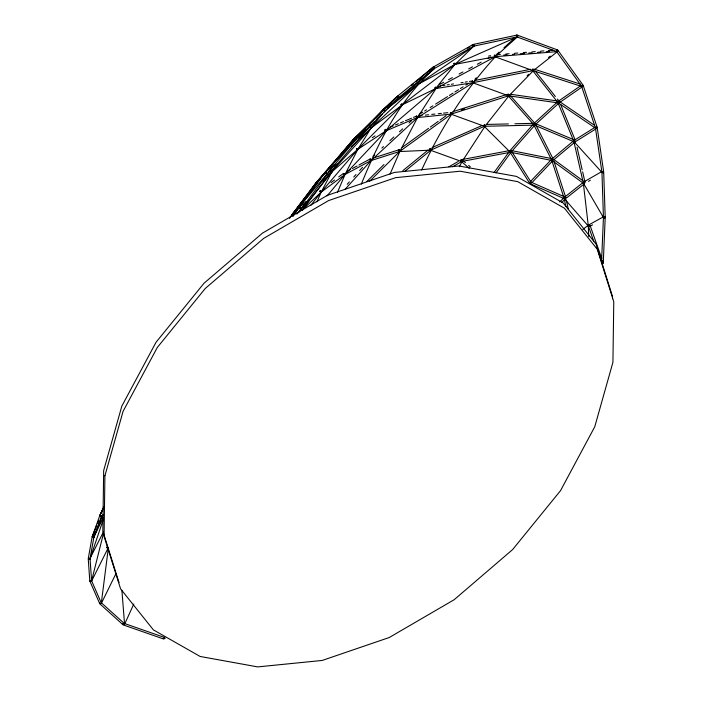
<?xml version="1.0" encoding="UTF-8"?>
<svg xmlns="http://www.w3.org/2000/svg" width="702" height="702" viewBox="0 0 702 702"><rect width="100%" height="100%" fill="white"/><g stroke="black" fill="none" stroke-linecap="round" stroke-linejoin="round"><path stroke-width="1.05" d="M460.872 160.1L462.355 161.1M612.495 298.71L612.521 296.551L595.998 243.998L563.232 203.018L516.453 176.404L458.862 165.979L394.366 172.429L327.378 195.34L262.451 233.143L204.01 283.248L156.046 342.26L121.815 406.142L103.668 470.551L102.825 531.098L119.024 582.616M354.01 140.347L353.396 139.356L397.367 96.297L433.169 67.173L415.891 81.836M582.66 85.469L582.59 84.845L582.072 86.574L532.783 70.586L495.094 56.774L435.933 88.478L435.231 87.539L435.933 88.478L401.535 105.142M430.931 148.622L430.212 150.14L460.345 161.056M462.083 159.907L461.354 161.425M451.509 112.557L451.123 114.11L416.672 117.655M601.5 262.934L603.448 217.383L601.93 172.148L595.428 127.861L581.528 86.153L556.528 51.448L516.856 36.881M603.264 262.969L605.212 217.295L603.685 171.893L597.156 127.36L583.134 85.275L557.713 50L517.19 35.118M494.831 55.116L495.121 56.686L557.212 51.623L557.028 49.824L557.291 50.36M389.575 104.177L383.818 109.064L384.459 110.03M434.143 67.085L433.634 66.953C432.476 67.085 434.512 69.331 434.67 67.997M398.28 96.253L397.35 96.306L383.766 109.117C383.415 110.346 387.688 105.124 388.969 105.002M387.513 108.45L418.287 84.161L417.778 83.073M534.345 123.499L534.52 125.096L485.661 126.272M495.384 56.072L495.173 56.678L455.133 64.356L418.146 84.249L417.602 83.74M417.093 83.696L418.015 84.196L418.559 83.652C417.558 83.959 416.927 83.108 418.278 83.959M473.631 44.902L473.078 44.533L474.096 46.025L418.252 84.187M108.038 550.438L101.255 603.501L99.807 603.518L99.912 602.851M530.317 182.169L530.466 183.766M400.026 151.053L398.464 150.237M510.415 150.439L510.766 152.211L461.811 161.451L461.425 159.898M92.102 537.091L88.233 558.757L89.795 580.949M93.901 537.127L90.049 558.722L91.593 580.791M351.728 146.411L371.226 127.878L370.287 126.579M341.9 153.431L353.334 139.417L354.317 139.303M533.116 124.386L509.942 150.702L510.898 152.009M460.916 160.03L462.399 161.03M370.954 127.834L370.577 126.913M454.773 63.233L455.01 64.356L453.825 63.303L454.352 64.207L455.265 64.18L474.394 45.507M306.906 196.174L307.011 196.165M529.764 182.274L530.738 183.564M603.43 171.727L602.114 172.595L574.017 141.655L574.385 140.979M103.352 533.959L91.488 581.282L90.058 581.177L90.304 580.291M472.525 81.151L473.025 82.467M103.519 507.651L99.719 515.891L100.921 516.698L101.237 515.672M124.561 624.025L123.508 624.648L122.771 624.262L123.14 623.806M509.942 150.702L510.977 151.913M508.502 94.182L508.459 95.779L558.581 102.975L558.625 101.378M310.617 205.616L321.2 192.076L357.818 149.324L357.748 148.526M370.893 127.975L371.437 127.413L357.862 149.263L345.077 174.315L337.513 192.287M529.817 182.213L530.826 183.468M331.072 171.753L331.967 171.744L331.879 170.963M484.977 125.193L484.257 126.255M509.003 94.673L508.283 95.735L472.49 82.669L473.13 81.836L472.885 82.704L435.609 88.575L455.449 63.759L455.265 64.18M495.463 55.581L494.577 56.441M103.571 518.664L89.909 559.178L88.496 559.038L88.768 558.116M397.99 96.622L397.367 96.297C358.546 132.169 327.571 175.219 292.322 214.338L292.708 215.619M323.025 181.335L371.261 127.843M101.316 516.514L93.743 537.6L92.822 537.706L92.243 536.635L99.833 515.496L103.58 507.967M356.844 148.578L357.766 149.377L402.079 105.081L402.088 104.186M602.509 260.609L603.22 262.627L602.807 263.013M354.334 140.075L353.325 139.426L353.711 140.725M596.682 127.527L596.797 126.86L595.779 128.361L558.178 102.825L558.959 101.378M507.932 94.235L508.845 95.744L451.342 114.075L450.772 112.566M353.536 139.505L325.307 172.315L325.298 173.201L326.184 173.745M552.456 158.985L552.342 160.582L511.512 152.431M96.718 525.587L92.252 536.609L93.182 536.503M97.525 523.587L98.745 520.577M103.089 514.522L93.752 537.583L93.647 536.802M292.734 214.18L292.164 214.733L292.769 215.54M361.276 184.187C378.518 141.83 399.842 99.272 434.494 68.419L434.24 67.848M433.511 67.129L433.169 68.076M472.779 45.042L473.868 44.603M574.122 140.382L574.385 141.707L575.236 141.804M462.249 159.995L461.1 161.267M365.584 129.291L364.452 129.791L365.479 130.835L398.604 97.613L434.38 68.515L473.947 46.104L517.067 36.89M366.093 130.212L335.714 166.041L302.176 210.03M390.022 174.184L400.017 151.097L417.593 117.462L436.196 88.259M316.927 201.86L321.244 191.979L331.985 171.718L337.302 163.557M335.328 164.768L334.389 164.821L325.377 172.244L325.333 173.166L326.246 173.692M334.389 164.821L334.31 165.777L335.196 166.321L335.705 165.172M564.408 197.297L565.171 198.789L564.355 197.341L559.757 201.948M583.634 182.072L583.862 183.415L584.722 183.52L583.599 182.924L583.687 182.037L601.36 171.815M418.146 84.249L417.874 83.143M100.193 515.83L99.772 515.619L103.659 507.081M123.271 623.718L122.868 623.955L124.465 624.534L133.784 604.053M306.985 201.886L305.861 202.343L306.335 203.29L307.265 203.264L307.002 202.729M534.512 69.717L557.704 51.421L557.774 50.518M306.054 201.913L299.306 207.029L299.587 208.406M307.344 203.08L307.362 202.299M421.612 170.068C440.523 128.835 464.873 89.865 495.665 56.432L494.234 55.528L494.357 56.028M494.594 55.204L494.945 56.502M92.269 536.767L94.507 531.897M103.492 517.286L93.568 537.399M115.979 573.552L101.246 603.597L100.526 603.325M103.352 532.098L89.698 559.046M108.336 547.665L91.488 581.282L90.786 580.984M484.503 124.491L484.573 126.299M165.023 637.96L163.32 638.566M574.175 140.347L574.104 141.216L575.289 141.769M331.072 171.551L331.809 171.902L331.546 171.358M331.809 171.902L357.678 149.456L357.379 148.403L357.766 149.377M603.325 172.753L603.466 171.841M533.108 69.007L532.783 70.586L533.309 70.042M604.843 218.085L604.685 216.699M459.292 166.743L462.381 161.065L484.652 126.86M293.041 216.269L299.157 207.204L300.087 207.827M534.582 123.473L534.152 125.035M574.798 140.365L574.376 141.918M308.187 194.156L316.102 182.739L353.334 139.417L354.106 140.242L353.694 139.944M298.447 212.741L334.301 164.909L334.951 165.224M302.404 210.24L307.388 203.115L305.949 202.036L296.867 214.084M292.874 216.005L325.272 172.359L326.29 172.946L325.333 172.28L316.137 182.704L316.102 183.626L316.093 182.774L342.278 153.115M401.807 105.265L401.667 104.133M530.545 182.143L530.107 183.696M565.075 197.28L564.636 198.833M584.117 182.38L583.678 183.512L551.965 160.425L552.772 158.994M493.962 172.666L509.257 151.641M496.007 172.911L510.635 152.799M357.678 149.456L356.914 148.508M357.572 149.517L385.995 130.87L385.433 129.396M302.501 209.845L321.016 192.225L320.34 190.83M289.926 217.55L316.04 182.818L317.155 183.354M603.632 217.848L583.415 183.143L584.064 182.546M603.544 217.708L605.036 216.839L604.905 217.26M289.443 218.401L302.913 201.114M364.856 129.431L325.333 172.28L292.26 214.408L293.067 215.321M485.898 125.114L509.213 95.507L533.652 70.393L532.441 69.884M379.782 114.145L383.722 109.161L384.696 109.056M370.445 127.764L369.998 127.422L371.332 127.755L382.441 113.698M304.317 206.669L331.976 171.744L331.511 171.279M339.794 155.818L341.839 153.326M328.124 175.175L335.696 166.067L335.372 165.584M327.071 195.911L345.007 174.438L344.647 173.499L344.875 174.482L344.296 174.57M485.047 125.193L483.968 126.062L510.029 151.992L511.1 151.123L509.924 151.825M474.859 79.37L476.254 77.738M350.5 144.103L354.019 140.014M511.986 151.105L534.389 125.667M347.192 184.293L349.377 181.862M353.764 177.009L355.958 174.579M359.608 170.533L362.53 167.295M344.866 189.558L371.147 160.46L417.479 117.611L416.383 116.181M359.389 137.776L365.935 130.625L365.654 130.081M320.551 192.216L321.139 191.874L319.98 190.97L321.174 192.102L320.41 190.812M416.304 117.058L417.611 117.427L385.846 130.941L385.021 129.572L386.214 130.712L344.972 174.482L343.769 173.35L345.007 174.438L344.384 174.561M509.117 94.7L507.862 95.384M535.038 124.008L533.897 124.824L507.976 95.516M368.032 125.702L383.722 109.161L383.713 110.065M358.906 137.952L374.596 121.411M379.08 116.69L380.572 115.11M530.554 181.441L551.131 159.819M531.844 182.704L552.369 161.135M527.114 75.816L528.597 74.289M559.275 101.93L557.95 102.553M389.619 105.405L391.137 103.87M561.749 202.509L564.812 199.447M368.453 125.64L369.972 124.131M366.918 181.423L383.924 164.566M369.735 181.177L399.886 151.29L398.604 150M376.254 119.498L378.562 117.234M383.959 111.951L398.613 97.604L398.675 96.648M428.615 71.604L433.213 67.138M388.25 107.371L398.622 97.596L398.376 97.025M370.753 127.413L371.288 127.817L418.322 83.924M373.087 156.195L374.684 154.712M381.879 148.061L383.476 146.586M389.873 140.672L393.866 136.978M399.464 131.8L402.658 128.843M409.055 122.929L411.451 120.709M533.889 123.517L557.274 102.141M535.117 124.842L558.459 103.51M496.656 54.317L499.096 52.123M503.983 47.727L513.767 38.926M496.472 55.695L517.637 36.662L516.742 36.653M364.645 129.352L353.387 139.365L353.36 140.277L354.282 140.786M362.697 133.503L365.909 130.651L364.619 129.379M344.656 174.684L370.849 160.644L370.296 158.942M411.784 85.328L413.425 83.933M387.451 108.354L434.433 68.471L433.564 68.471M384.977 130.23L386.135 130.783L436.03 88.206M551.912 159.003L573.297 141.076M553.922 159.679L574.447 142.48M565.847 197.727L564.118 198.271L551.632 159.968L552.755 159.758M419.673 79.308L421.34 77.957M402.86 170.63L428.229 149.956M404.852 171.349L431.063 149.982L430.063 148.701M589.285 225.237L588.346 226.026L593.699 241.128M565.25 196.63L582.8 182.739M566.409 198.017L583.915 184.161M548.525 57.511L550.245 56.151M582.836 229.44L588.627 224.991L588.522 225.877L589.294 226.553M531.019 182.652L529.782 183.362M331.098 182.546L334.503 180.019M338.759 176.869L343.015 173.719M320.928 192.287L343.059 175.895M402.228 147.376L428.571 128.343M430.335 127.071L438.232 121.358M439.996 120.095L446.139 115.654M398.806 150.07L399.78 151.378L451.588 113.943L450.623 112.636M370.393 160.53L371.025 160.074L370.165 158.985L358.941 165.005M370.717 160.688L399.456 151.518L399.359 149.93M558.134 101.369L580.905 85.609M560.143 102.176L582.011 87.03M467.672 48.219L469.471 46.99M471.27 45.762L473.078 44.533M416.927 117.848L417.049 116.234M535.117 124.035L533.678 124.561M372.279 137.732L375.026 135.925M533.266 69.946L532.449 70.332M419.129 114.452L422.797 112.144M424.631 110.995L426.465 109.845M430.133 107.538L432.88 105.809M435.626 104.08L447.543 96.595M449.377 95.446L453.044 93.138M454.878 91.988L458.546 89.68M460.38 88.531L463.127 86.802M465.874 85.074L468.629 83.345M416.426 116.365L417.348 117.708L473.262 82.573L472.332 81.23M594.857 127.439L575.07 139.786L560.758 104.765M575.263 141.795L595.928 128.896M601.605 263.11L603.22 262.627M588.469 181.353L590.321 180.274M398.999 151.351L399.508 151.404L399.499 149.938M430.502 150.184L430.484 148.376M448.929 166.76L458.362 161.39M452.65 166.725L461.135 161.89M433.327 67.041L473.227 44.445L516.979 35.1M589.733 226.43L592.567 224.859M439.873 84.31L443.708 82.257M448.508 79.686L452.351 77.624M459.073 74.026L462.908 71.964M468.673 68.884L472.507 66.822M477.316 64.251L481.151 62.188M487.872 58.591L490.751 57.046M346.779 171.525L350.517 169.524M352.386 168.515L357.064 166.014M531.072 182.652L529.624 183.213M99.833 515.496L100.781 515.356M552.711 159.81L551.684 160.065M384.187 108.924L353.413 139.558M353.817 139.171L353.387 139.365L354.343 140.093M432.125 147.569L482.169 125.456M430.177 148.648L430.861 150.105L484.81 126.097M418.374 84.082L417.049 83.74M325.377 172.244L326.307 172.192M565.479 197.359L564.276 198.561L588.487 226.263L589.285 225.439M390.303 127.123L393.339 125.851M395.358 125L398.385 123.727M400.403 122.885L403.439 121.613M405.458 120.762L411.521 118.217M413.539 117.366L416.567 116.093M474.219 45.92L473.306 45.955M401.579 104.107L401.719 105.195M326.018 173.201L325.333 172.28L326.246 172.253M316.514 182.573L316.348 183.336M558.95 102.238L557.844 102.395M574.973 141.234L573.859 141.392L558.257 103.396M516.409 35.337L517.304 35.346M495.638 56.45L494.743 56.441M455.089 64.215L454.326 63.399L455.186 64.251M292.286 214.382L293.225 214.329M473.429 82.432L471.981 81.546L473.473 82.371M556.537 50.035L557.414 50.088M557.704 51.421L556.467 50.939M533.634 70.411L532.397 69.928M452.834 111.697L507.256 94.349M461.328 109.942L464.408 108.959M373.376 157.959L399.043 149.772M436.214 88.233L434.898 87.855L435.775 88.426L435.635 86.969M565.715 197.894L564.092 198.183L565.882 206.564M575.026 141.19L573.824 141.278L583.318 182.976L584.52 182.897L583.309 182.897L588.294 225.816L589.987 225.728L588.294 225.754L588.724 236.635M509.24 95.481L507.958 95.051M485.214 125.991L483.976 125.509M474.701 80.502L530.747 69.261M472.964 82.696L533.239 70.604L532.8 69.059M399.991 151.132L399.148 151.062M488.504 56.116L490.628 55.712M462.521 159.477L509.354 150.64M553.132 160.337L551.763 159.354L552.702 160.477M438.583 86.285L440.716 85.942M442.848 85.609L444.98 85.275M447.104 84.942L449.236 84.6M451.368 84.266L453.492 83.933M460.951 82.757L463.083 82.424M465.207 82.09L467.339 81.748M469.471 81.414L472.665 80.914M431.23 149.78L429.949 149.359M418.936 115.812L422.139 115.461M425.351 115.11L428.553 114.759M431.756 114.408L434.968 114.057M438.171 113.715L441.382 113.364M443.515 113.127L447.788 112.662M485.257 125.93L484.02 125.447M497.113 54.712L500.386 54.44M505.826 54.001L509.099 53.729M514.54 53.291L517.813 53.027M523.262 52.58L526.526 52.317M531.976 51.869L535.24 51.606M540.689 51.158L543.953 50.895M548.315 50.535L552.676 50.184M503.738 55.072L507.011 54.809M512.46 54.361L514.636 54.186M520.085 53.747L524.438 53.387M528.799 53.036L532.063 52.764M537.513 52.325L540.777 52.062M546.226 51.615L549.49 51.351M399.254 151.553L429.422 150.228M486.67 124.438L508.388 123.921M514.908 123.763L533.362 123.315M431.274 149.71L429.703 149.026M107.959 547.744L106.678 547.183M331.879 171.832L331.125 171.569M107.932 547.858L106.827 547.437M510.802 94.296L557.73 101.027M383.818 109.064L384.424 109.398M551.579 158.591L510.749 150.439L510.433 152.211M345.007 174.438L344.445 174.149M397.692 97.648L398.201 97.78C399.043 97.999 396.963 95.797 397.165 96.744L397.297 97.253M331.133 171.648L332.002 171.683L331.844 171.025M317.014 182.713L316.067 182.783L316.856 183.591M416.707 117.462L417.409 117.541L416.874 116.234M401.676 105.107L455.107 64.312L517.4 36.82L516.646 35.17L517.102 35.618M335.696 166.067L334.327 164.891M300.237 207.002L299.271 207.064L299.649 208.345M534.336 69.182L580.536 84.179M371.226 127.878L370.042 126.746L371.288 127.817M124.201 623.411L164.391 637.416M163.952 639.11L123.131 624.877L99.781 603.799L89.988 581.405M483.239 125.886L450.781 114.075L451.254 112.504M331.976 171.744L330.975 171.016M106.958 547.858L108.011 547.92L106.722 547.542M418.287 84.161L417.365 83.301M383.854 109.038L384.433 109.451M316.286 182.853L316.769 183.011M305.949 202.036L306.555 202.387M535.828 123.771L574.034 139.812M535.161 125.456L573.367 141.497M582.177 84.881L582.642 85.082M582.484 86.548L581.589 85.39M558.836 102.913L557.941 101.755L558.915 102.852M163.698 638.206L164.961 638.522M534.801 124.877L533.739 123.868L534.713 124.956M530.791 182.02L564.338 196.727M531.098 184.126L563.653 198.403M100.693 516.067L101.395 516.365L100.965 516.154M435.591 88.382L435.723 87.373M596.165 126.764L596.946 127.431M596.419 128.448L595.559 127.264M604.431 218.199L603.667 217.523L603.817 216.602L588.671 224.965L588.574 225.851L589.373 226.5M602.921 172.867L602.079 171.674M89.523 558.889L89.935 559.143L89.777 558.441M402.079 105.081L401.158 104.282L401.992 105.16L371.13 127.957L370.393 126.544M357.818 149.324L356.511 148.956M107.125 547.156L107.59 547.455M356.546 148.885L357.88 149.228L357.713 148.587M299.851 207.45L299.227 207.116L299.965 207.959M293.331 214.935L292.251 214.426L293.015 215.321M293.225 215.014L292.26 214.408L316.04 182.81L316.971 183.468M560.091 101.939L594.111 125.035M292.839 214.794L292.216 214.47L292.708 214.926M553.904 159.6L582.976 180.765M401.272 104.975L400.833 104.642L402.158 104.984L402.053 104.238M384.942 130.291L385.889 130.765C386.863 130.44 385.705 130.704 385.556 129.379M293.357 214.961L292.216 214.47L293.094 215.154M326.123 173.087L325.307 172.367M463.794 161.249L465.417 162.645M468.673 165.435L470.296 166.83M461.916 161.969L469.234 168.243M101.132 602.579L123.403 622.692M316.19 182.959L316.374 183.371M510.705 96.007L534.468 122.868M535.135 70.946L555.379 96.499M557.397 99.052L559.424 101.606M532.309 70.191L557.274 101.702M384.371 110.065L383.766 109.108L384.354 109.451L383.748 109.126L383.748 110.021M602.737 262.294L602.904 263.689L602.026 263.601L601.64 262.618M385.819 130.247L386.135 130.783M461.188 159.775L462.083 161.355M511.942 151.816L531.212 182.423M510.407 152.694L529.097 182.371M536.275 125.737L552.825 158.362M534.161 125.526L551.202 159.108M484.696 125.869L484.222 124.763M508.652 95.454L508.274 94.235M91.4 580.335L100.702 601.614M495.103 55.072L495.296 55.519M454.361 63.794L454.782 64.417L454.905 63.268M590.031 225.377L601.798 258.599M554.036 161.495L565.505 196.692M517.69 35.749L517.813 36.258M577.053 147.288L582.169 169.744M582.651 171.885L585.091 182.573M566.312 199.903L568.33 209.319M582.985 85.521L583.072 86.039M121.894 590.312L124.473 622.937M104.914 475.781L104.071 536.328L120.595 588.881L153.361 629.852L200.131 656.467L257.731 666.9L322.218 660.442L389.215 637.53L454.141 599.736L512.574 549.622L560.547 490.619L594.769 426.728L612.925 362.32L613.767 301.781L597.244 249.228L564.478 208.248L517.699 181.634L460.108 171.209L395.612 177.667L328.624 200.57L263.698 238.373L205.256 288.478L157.292 347.49L123.061 411.372L104.914 475.781M371.323 160.03L369.936 159.951L371.323 160.03M345.13 174.07L343.726 174.008L345.13 174.07M321.305 191.725L319.664 191.304L320.867 192.111L321.305 191.725M451.763 113.777L450.272 112.952L451.798 113.715M371.183 160.425L369.998 159.284L371.183 160.425"/></g></svg>
